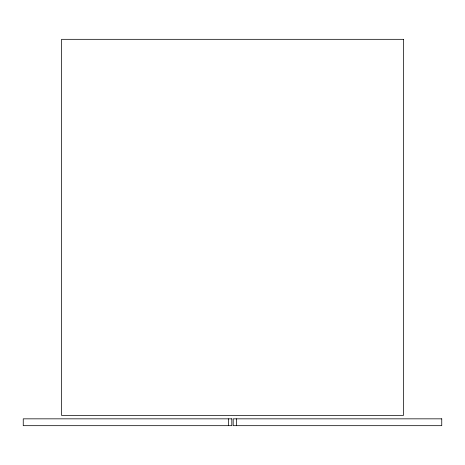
<?xml version="1.0" encoding="UTF-8"?>
<svg xmlns="http://www.w3.org/2000/svg" width="465" height="465" viewBox="0 0 465 465"><rect width="100%" height="100%" fill="white"/><g stroke="black" fill="none" stroke-linecap="round" stroke-linejoin="round"><path stroke-width="0.7" d="M236.609 418.837L236.609 425.678M228.391 418.837L228.391 425.678M403.457 39.322L61.554 39.322L61.554 415.419L403.457 415.419L403.457 39.322M231.814 418.837L23.25 418.837L23.25 425.678L231.814 425.678L231.814 418.837M441.75 418.837L233.186 418.837L233.186 425.678L441.75 425.678L441.75 418.837"/></g></svg>
